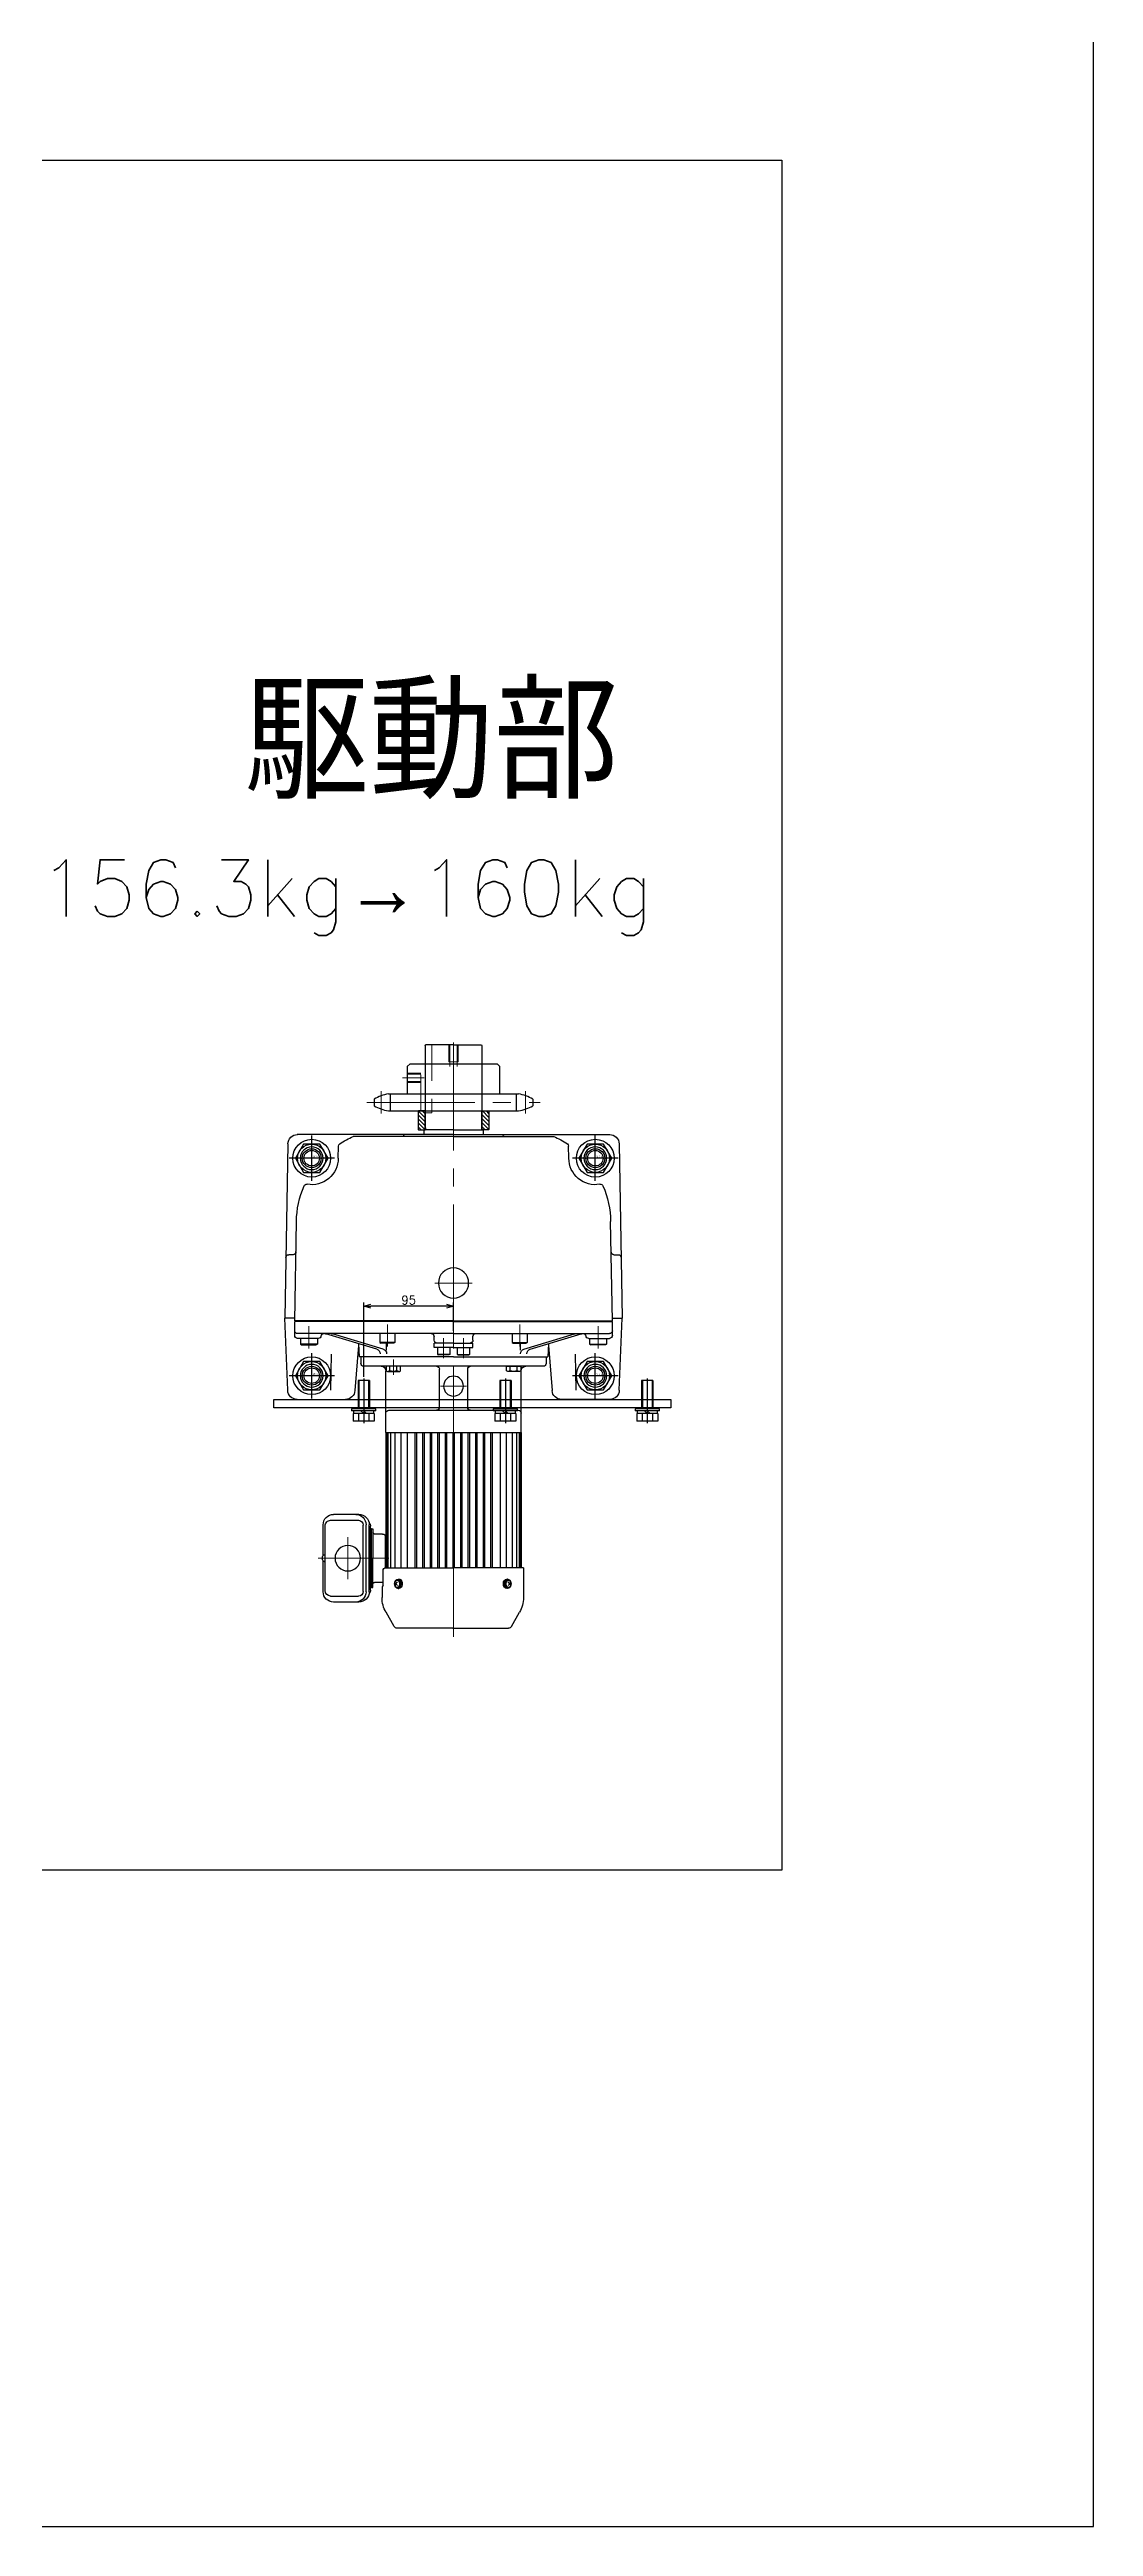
# Model space of a CAD drawing. Header units: millimetres. Extents: x -16130 to 36813, y -8099 to 27484.
# Drawn here: x -2695 to -1591, y 15962 to 18582 of the extents above; entities that cross this region are included whole.
import ezdxf

# ---------------------------------------------------------------- set-up
doc = ezdxf.new("R2010")
doc.units = ezdxf.units.MM
doc.header["$LTSCALE"] = 6
doc.header["$PDMODE"] = 99
doc.header["$PDSIZE"] = 1
doc.linetypes.add('CENTER2', pattern=[28.575, 19.05, -3.175, 3.175, -3.175])
doc.linetypes.add('HIDDEN', pattern=[9.525, 6.35, -3.175])
for name, color, linetype, lineweight in [('04_HIDDEN', 2, 'HIDDEN', 13), ('05_CENTER', 4, 'CENTER2', 13), ('08_DIM', 3, 'Continuous', 13)]:
    doc.layers.add(name, color=color, linetype=linetype, lineweight=lineweight)
doc.layers.add('10_DRAFT', color=8, linetype='Continuous', lineweight=0, plot=False)
doc.styles.add('KANJI0', font='txt.shx', dxfattribs={"width": 0.9, "height": 30, "bigfont": 'bigfont'})
doc.styles.add('KSS_TXT', font='txt.shx', dxfattribs={"bigfont": 'extfont2.shx'})
doc.styles.add('KSS_TXT_L', font='txt.shx', dxfattribs={"height": 3, "bigfont": 'extfont2.shx'})
doc.dimstyles.new('KSS_DIM', dxfattribs={"dimtxt": 3, "dimasz": 2.5, "dimexe": 1.25, "dimexo": 0.625, "dimtad": 1, "dimdsep": 46, "dimtxsty": 'KSS_TXT', "dimblk": 'OPEN30', "dimcen": 0, "dimazin": 2, "dimtfac": 0.75, "dimtmove": 0, "dimatfit": 3, "dimldrblk": 'OPEN30', "dimfxl": 1, "dimtolj": 1, "dimarcsym": 0})

# ---------------------------------------------------------------- blocks, each defined once
blk = doc.blocks.new('A$C4DB811AD_1_1_1')
at = {"color": 0}
blk.add_lwpolyline([(-410, 0), (10, 0), (10, -9), (-410, -9)], close=True, dxfattribs=at)
at = {"layer": '05_CENTER'}
for p, q in [((-315, 4.9), (-315, -14.4)), ((-165, 4.9), (-165, -14.4)), ((-15, 4.9), (-15, -14.4))]:
    blk.add_line(p, q, dxfattribs=at)
blk = doc.blocks.new('A$C1819430B_1_1_1')
at = {"color": 0}
for p, q in [((-13, 2), (13, 2)), ((-13, 2), (-13, 0)), ((-13, 0), (13, 0)), ((-11, 13), (11, 13)), ((-11, 5), (-11, 13)), ((-11, 5), (11, 5)), ((-10.8, 5), (-10.8, 2)), ((-5.5, 5), (-5.5, 13)), ((0, 2), (-3, 5)), ((0, 5), (3, 2)), ((5.5, 5), (5.5, 13)), ((10.8, 2), (10.8, 5)), ((11, 5), (11, 13)), ((13, 0), (13, 2))]:
    blk.add_line(p, q, dxfattribs=at)
at = {"color": 0, "linetype": 'HIDDEN'}
for p, q in [((-6, -30), (-6, 0)), ((-5.1, -30), (-5.1, 0)), ((5.1, -30), (5.1, 0)), ((6, -30), (6, 0)), ((-6, -30), (6, -30))]:
    blk.add_line(p, q, dxfattribs=at)
at = {"color": 0, "linetype": 'CENTER2'}
blk.add_line((0, -32.1), (0, 15.3), dxfattribs=at)
at = {"layer": '10_DRAFT', "style": 'KSS_TXT_L'}
blk.add_text('BT-M12x35L,SW,PW', height=0.3, dxfattribs=at).set_placement((6.1, 12.7))
blk = doc.blocks.new('A$C0BC17FE9_1_1_1')
h = blk.add_hatch()
h.set_pattern_fill('_USER', color=3, scale=3, angle=45, pattern_type=0)
h.set_pattern_definition([(45, (4154.5145, -13863.4928), (-2.12132034, 2.12132034), [])])
h.paths.add_polyline_path([(20, 30.1), (20, 37), (19.5, 37.5), (0.5, 37.5), (0, 37), (0, 30.1)])
h.paths.add_polyline_path([(19.5, -37.5), (20, -37), (20, -30.1), (0, -30.1), (0, -37), (0.5, -37.5)])
at = {"color": 0}
for points in [[(0, 30.1), (20, 30.1), (20, 37), (19.5, 37.5), (0.5, 37.5), (0, 37)], [(0, -30.1), (20, -30.1), (20, -37), (19.5, -37.5), (0.5, -37.5), (0, -37)]]:
    blk.add_lwpolyline(points, close=True, dxfattribs=at)
at = {"layer": '10_DRAFT'}
blk.add_line((0, 0), (20, 0), dxfattribs=at)
blk = doc.blocks.new('20b_1_2_1')
at = {"color": 0, "linetype": 'CENTER2'}
for p, q in [((24, 0), (-24, 0)), ((0, -24), (0, 24))]:
    blk.add_line(p, q, dxfattribs=at)
at = {"color": 0}
for p, q in [((-8.7, 15), (-17.3, 0)), ((-17.3, 0), (-8.7, -15)), ((8.7, 15), (-8.7, 15)), ((17.3, 0), (8.7, 15)), ((8.7, -15), (17.3, 0)), ((-8.7, -15), (8.7, -15))]:
    blk.add_line(p, q, dxfattribs=at)
for radius in [20, 15, 10, 8.2]:
    blk.add_circle((0, 0), radius, dxfattribs=at)
at = {"layer": '10_DRAFT', "style": 'KANJI0', "width": 0.82}
blk.add_text('Ｍ２０', height=2.14, dxfattribs=at).set_placement((0.9, 0.3))
blk = doc.blocks.new('RS120-1B18Ta_1_1_1')
at = {"color": 0}
for p, q in [((12.6, 84), (5.4, 84)), ((0, 68.9), (0, -68.9)), ((0, 66.8), (18, 66.8)), ((18, 68.9), (18, -68.9)), ((47, 49), (18, 49)), ((50, 46), (47, 49)), ((50, 46), (50, -46)), ((18, -49), (47, -49)), ((47, -49), (50, -46)), ((0, -66.8), (18, -66.8)), ((12.6, -84), (5.4, -84))]:
    blk.add_line(p, q, dxfattribs=at)
for centre, start, end in [((50.8, 59.3), 151.4248, 169.3003), ((-32.8, 59.3), 10.6997, 28.5752), ((50.8, -59.2), 190.6997, 208.5752), ((-32.8, -59.2), 331.4248, 349.3003)]:
    blk.add_arc(centre, 51.7, start, end, dxfattribs=at)
at = {"layer": '04_HIDDEN', "color": 0}
for p, q in [((0, 34.4), (50, 34.4)), ((0, 30), (50, 30)), ((30, 49), (30, 34.4)), ((31, 49), (31, 34.4)), ((39, 49), (39, 34.4)), ((40, 49), (40, 34.4)), ((0, -30), (50, -30))]:
    blk.add_line(p, q, dxfattribs=at)
at = {"layer": '05_CENTER', "color": 0}
for p, q in [((9, 91.6), (9, -91.6)), ((-2.8, 76.4), (20.8, 76.4)), ((35, 30.9), (35, 53.9)), ((-2.8, -76.3), (20.8, -76.3))]:
    blk.add_line(p, q, dxfattribs=at)
at = {"layer": '10_DRAFT'}
blk.add_line((0, 0), (50, 0), dxfattribs=at)
blk = doc.blocks.new('GM-DP 0.75kW 1／1200b_1_1_1')
at = {"color": 0}
for p, q in [((-255, 315.4), (-255, 264.2)), ((-245.4, 325.4), (-169, 328.4)), ((-190.5, 293), (-190.5, 315)), ((-187.5, 318), (-172.5, 318)), ((-185.5, 150), (-185.5, 315)), ((-172.5, 150), (-172.5, 318)), ((-172, 150), (-172, 318)), ((-172, 318), (-67, 316.2)), ((15.2, 325.2), (-169, 328.4)), ((-169, 317.9), (-169, 328.4)), ((-102, 319.7), (-102, 324.3)), ((25, 150), (25, 315.2)), ((-196.8, 312), (-197.5, 310.8)), ((-197.5, 310.8), (-197.5, 295.2)), ((-196.8, 294), (-197.5, 295.2)), ((-190.5, 312), (-196.8, 312)), ((-196.8, 294), (-196.8, 312)), ((-190.5, 294), (-196.8, 294)), ((-245.2, 279.6), (-207.2, 278.9)), ((-201.9, 231.2), (-185.7, 284.9)), ((-201.9, 224.3), (-185.7, 278)), ((0, 272), (12.8, 271.8)), ((0, 272), (1.4, 272)), ((-198.1, 250.5), (-245.8, 254.3)), ((-220, 245), (-220, 55)), ((-210, 248), (-217, 248)), ((-196.1, 250.6), (-210, 249.9)), ((-210, 150), (-210, 249.9)), ((23, 150), (23, 256)), ((-495.1, 211.3), (-480.1, 219.9)), ((-433, 224.1), (-464.7, 224.1)), ((-450, 209.5), (-451.9, 210.7)), ((-450, 209.5), (-448.1, 210.7)), ((-433, 224.1), (-433, 149.2)), ((-290, 221.5), (-433, 221.5)), ((-290, 221), (-433, 221)), ((-290, 219.5), (-433, 219.5)), ((-290, 216.5), (-433, 216.5)), ((-290, 212), (-433, 212)), ((-290, 221.5), (-225, 221.5)), ((-290, 78.5), (-290, 221.5)), ((-266.5, 150), (-266.5, 218.5)), ((-224.8, 221.1), (-225.5, 219.9)), ((-225.5, 219.9), (-225.5, 207.3)), ((-220, 221.1), (-224.8, 221.1)), ((-224.8, 217.4), (-220, 217.4)), ((-224.8, 209.9), (-220, 209.9)), ((-220, 206.1), (-220, 221.1)), ((-203, 220.8), (-195.5, 220.8)), ((-194.9, 228), (-195.5, 227)), ((-195.5, 213), (-195.5, 227)), ((-194.9, 212), (-195.5, 213)), ((-185.5, 228), (-194.9, 228)), ((-194.9, 212), (-194.9, 228)), ((-185.5, 212), (-194.9, 212)), ((-185.5, 212), (-185.5, 228)), ((-497, 149.2), (-497, 208)), ((-455, 207.1), (-455, 206.3)), ((-454.5, 207.7), (-454.5, 207.1)), ((-450, 209.5), (-452, 207.9)), ((-450, 209.5), (-448, 207.9)), ((-445.5, 207.7), (-445.5, 207.1)), ((-445, 207.1), (-445, 206.3)), ((-290, 205.6), (-433, 205.6)), ((-290, 199.2), (-433, 199.2)), ((-290, 190.8), (-433, 190.8)), ((-290, 189.2), (-433, 189.2)), ((-225.5, 207.3), (-224.8, 206.1)), ((-224.8, 206.1), (-220, 206.1)), ((24, 202.5), (25, 202.5)), ((-290, 182.8), (-433, 182.8)), ((-290, 181.2), (-433, 181.2)), ((-290, 174.8), (-433, 174.8)), ((-290, 173.2), (-433, 173.2)), ((-290, 166.8), (-433, 166.8)), ((-290, 165.2), (-433, 165.2)), ((-290, 158.7), (-433, 158.7)), ((-290, 157.3), (-433, 157.3)), ((-263.5, 165), (-223, 165)), ((-207.5, 167), (-208, 166.1)), ((-208, 154.9), (-208, 166.1)), ((-207.5, 154), (-207.5, 167)), ((-200, 167), (-207.5, 167)), ((-200, 150), (-200, 170.5)), ((-200, 170.5), (-195.5, 170.5)), ((-195.5, 150), (-195.5, 170.5)), ((-192.5, 170.5), (-188.5, 170.5)), ((29.2, 181.5), (25, 181.5)), ((30, 180.7), (29.2, 181.5)), ((30, 150), (30, 180.7)), ((32, 179.8), (30.8, 179.8)), ((32.6, 180), (32, 179.8)), ((119.2, 180), (32.6, 180)), ((120, 150), (120, 179.2)), ((-497, 149.2), (-497, 90.5)), ((-290, 150.7), (-433, 150.7)), ((-290, 149.3), (-433, 149.3)), ((-433, 78.5), (-433, 149.2)), ((-290, 142.7), (-433, 142.7)), ((-290, 141.3), (-433, 141.3)), ((-290, 134.8), (-433, 134.8)), ((-290, 133.2), (-433, 133.2)), ((-266.5, 81.5), (-266.5, 150)), ((-263.5, 135), (-223, 135)), ((-210, 150), (-210, 50.1)), ((-207.5, 154), (-208, 154.9)), ((-207.5, 146), (-208, 145.1)), ((-208, 145.1), (-208, 133.9)), ((-207.5, 133), (-208, 133.9)), ((-200, 154), (-207.5, 154)), ((-207.5, 146), (-207.5, 133)), ((-200, 146), (-207.5, 146)), ((-200, 133), (-207.5, 133)), ((-200, 150), (-200, 129.5)), ((-195.5, 150), (-195.5, 129.5)), ((-185.5, 150), (-185.5, -15)), ((-172.5, 150), (-172.5, -18)), ((-172, 150), (-172, -18)), ((23, 150), (23, 44)), ((25, 150), (25, -15.3)), ((30, 150), (30, 119.3)), ((120, 150), (120, 120.8)), ((-290, 126.8), (-433, 126.8)), ((-290, 125.2), (-433, 125.2)), ((-290, 118.8), (-433, 118.8)), ((-290, 117.2), (-433, 117.2)), ((-290, 110.8), (-433, 110.8)), ((-290, 109.2), (-433, 109.2)), ((-200, 129.5), (-195.5, 129.5)), ((-192.5, 129.5), (-188.5, 129.5)), ((29.2, 118.5), (25, 118.5)), ((30, 119.3), (29.2, 118.5)), ((32, 120.2), (30.8, 120.2)), ((32.6, 120), (32, 120.2)), ((119.2, 120), (32.6, 120)), ((-495.1, 87.2), (-480.1, 78.6)), ((-455, 91.4), (-455, 92.2)), ((-454.5, 90.8), (-454.5, 91.4)), ((-450, 89), (-452, 90.6)), ((-450, 89), (-451.9, 87.8)), ((-450, 89), (-448, 90.6)), ((-450, 89), (-448.1, 87.8)), ((-445.5, 90.8), (-445.5, 91.4)), ((-445, 91.4), (-445, 92.2)), ((-290, 100.8), (-433, 100.8)), ((-290, 94.4), (-433, 94.4)), ((-290, 88), (-433, 88)), ((-290, 83.5), (-433, 83.5)), ((-290, 80.5), (-433, 80.5)), ((-399, 79.2), (-433, 79.2)), ((-399, 79.2), (-399, 78.2)), ((-290, 79), (-399, 79)), ((-225.5, 92.7), (-224.8, 93.9)), ((-225.5, 80.1), (-225.5, 92.7)), ((-224.8, 78.9), (-225.5, 80.1)), ((-224.8, 82.6), (-220, 82.6)), ((-220, 78.9), (-224.8, 78.9)), ((-224.8, 93.9), (-220, 93.9)), ((-224.8, 90.1), (-220, 90.1)), ((-220, 93.9), (-220, 78.9)), ((-203, 79.2), (-195.5, 79.2)), ((-194.9, 88), (-195.5, 87)), ((-195.5, 87), (-195.5, 73)), ((-185.5, 88), (-194.9, 88)), ((-194.9, 88), (-194.9, 72)), ((-185.5, 88), (-185.5, 72)), ((24, 97.5), (25, 97.5)), ((-453, 74.4), (-464.7, 74.4)), ((-458.4, 60.9), (-387.6, 60.9)), ((-458.4, 57.5), (-387.6, 57.5)), ((-458.1, 54.6), (-387.9, 54.6)), ((-456.8, 62.2), (-389.2, 62.2)), ((-454, 64.8), (-423, 64.8)), ((-454, 63.2), (-454, 64.8)), ((-454, 63.2), (-454, 62.2)), ((-454, 63.2), (-392, 63.2)), ((-423, 63.2), (-454, 63.2)), ((-453, 74.4), (-453, 74.5)), ((-452, 75.5), (-436, 75.5)), ((-448.6, 75), (-448.6, 66.4)), ((-433, 78.2), (-399, 78.2)), ((-392, 64.8), (-423, 64.8)), ((-423, 63.2), (-392, 63.2)), ((-290, 78.5), (-399, 78.5)), ((-397.4, 75), (-397.4, 66.4)), ((-392, 63.2), (-392, 64.8)), ((-392, 63.2), (-392, 62.2)), ((-290, 78.5), (-225, 78.5)), ((-201.9, 75.7), (-185.7, 22)), ((-201.9, 68.8), (-185.7, 15.1)), ((-194.9, 72), (-195.5, 73)), ((-185.5, 72), (-194.9, 72)), ((-469.4, 49.9), (-469.4, 23.1)), ((-463.1, 20), (-463.1, 49.6)), ((-382.9, 20), (-382.9, 49.6)), ((-376.6, 49.9), (-376.6, 23.1)), ((-255, -15.8), (-255, 35.8)), ((-198.1, 49.5), (-245.8, 45.7)), ((-210, 52), (-217, 52)), ((-196.1, 49.4), (-210, 50.1)), ((0, 28), (12.8, 28.2)), ((0, 28), (1.4, 28)), ((-458.4, 12.1), (-426.1, 12.1)), ((-457.2, 14.2), (-388.7, 14.2)), ((-426.5, 13.1), (-426.5, 13.4)), ((-419.9, 12.1), (-387.6, 12.1)), ((-419.5, 13.1), (-419.5, 13.4)), ((-245.2, 20.4), (-207.2, 21.1)), ((-196.8, 6), (-197.5, 4.8)), ((-197.5, -10.8), (-197.5, 4.8)), ((-196.8, 6), (-196.8, -12)), ((-190.5, 6), (-196.8, 6)), ((-190.5, 7), (-190.5, -15)), ((-245.4, -25.4), (-169, -28.4)), ((-196.8, -12), (-197.5, -10.8)), ((-190.5, -12), (-196.8, -12)), ((-187.5, -18), (-172.5, -18)), ((-172, -18), (-67, -16.2)), ((-169, -17.9), (-169, -28.4)), ((15.2, -25.2), (-169, -28.4)), ((-102, -19.7), (-102, -24.3))]:
    blk.add_line(p, q, dxfattribs=at)
for centre, radius in [((-230, 300), 12), ((0, 300), 12), ((-241, 150), 10.5), ((-132, 150), 16), ((-423, 38.2), 13.5), ((-230, 0), 12), ((0, 0), 12)]:
    blk.add_circle(centre, radius, dxfattribs=at)
for centre, radius, start, end in [((-245, 315.4), 10, 92.2549, 180), ((-187.5, 315), 3, 90, 180), ((-182.5, 315), 3, 90, 180), ((-105, 324.3), 3, 0, 89), ((-99, 319.7), 3, 180, 269), ((-68.7, 216.2), 100, 66.8024, 89), ((15, 315.2), 10, 0, 89), ((-187.5, 293), 3, 180, 260.4059), ((-188.5, 287.1), 3, 0, 80.4059), ((-30.5, 305.3), 3, 350.0806, 66.8024), ((0, 300), 28, 170.0806, 270), ((-245, 264.2), 10, 180, 265.4958), ((-190.5, 286.3), 5, 343.1917, 0), ((-190.5, 279.4), 5, 343.1917, 0), ((12.8, 268.8), 3, 32.8342, 89), ((-68.7, 216.2), 100, 23.4436, 32.8342), ((-217, 245), 3, 90, 180), ((-493.2, 208), 3.8, 120, 180), ((-464.7, 193.2), 30.8, 90, 120), ((-269.5, 218.5), 3, 0, 90), ((-222.8, 219.3), 2.72, 180.0003, 223.6002), ((-215.7, 213.6), 9.75, 157.3804, 202.6201), ((-222.8, 208), 2.72, 136.4003, 180.0003), ((-225, 226.5), 5, 270, 0), ((-206.7, 232.6), 5, 270, 343.1917), ((-206.7, 225.8), 5, 270, 343.1917), ((24, 203.5), 1, 180, 270), ((-263.5, 168), 3, 180, 270), ((-223, 168), 3, 270, 0), ((-192.5, 167.5), 3, 90, 180), ((-188.5, 173.5), 3, 270, 0), ((30.8, 180.7), 0.8, 180, 270), ((119.2, 179.2), 0.8, 0, 90), ((-263.5, 132), 3, 90, 180), ((-223, 132), 3, 0, 90), ((-192.5, 132.5), 3, 180, 270), ((-188.5, 126.5), 3, 0, 90), ((30.8, 119.3), 0.8, 90, 180), ((119.2, 120.8), 0.8, 270, 0), ((-493.2, 90.5), 3.8, 180, 240), ((-269.5, 81.5), 3, 270, 0), ((-222.8, 92), 2.72, 179.9997, 223.5997), ((-215.7, 86.4), 9.75, 157.3799, 202.6196), ((-222.8, 80.7), 2.72, 136.3998, 179.9997), ((-206.7, 74.2), 5, 16.8083, 90), ((24, 96.5), 1, 90, 180), ((-464.7, 105.2), 30.8, 240, 270), ((-458.4, 49.9), 11, 90, 180), ((-458.4, 46.5), 11, 90, 180), ((-458.1, 49.6), 5, 90, 180), ((-456.8, 57.2), 5, 90, 135.074), ((-452, 74.5), 1, 90, 180), ((-450.2, 66.4), 1.6, 270, 0), ((-445.4, 75), 3.2, 171.3332, 180), ((-436, 78.5), 3, 270, 0), ((-400.6, 75), 3.2, 0, 90), ((-395.8, 66.4), 1.6, 180, 270), ((-389.2, 57.2), 5, 44.926, 90), ((-387.9, 49.6), 5, 0, 90), ((-387.6, 49.9), 11, 0, 90), ((-387.6, 46.5), 11, 0, 90), ((-225, 73.5), 5, 0, 90), ((-217, 55), 3, 180, 270), ((-206.7, 67.4), 5, 16.8083, 90), ((-245, 35.8), 10, 94.5042, 180), ((0, 0), 28, 90, 189.9194), ((12.8, 31.2), 3, 271, 327.1658), ((-68.7, 83.8), 100, 327.1658, 336.5564), ((-458.4, 23.1), 11, 180, 270), ((-457.2, 20), 5.8, 180, 270), ((-425, 13.4), 1.5, 147.769, 180), ((-425.2, 13.1), 1.3, 180, 253.3985), ((-423, 20.4), 9, 253.3985, 286.6015), ((-420.8, 13.1), 1.3, 286.6015, 0), ((-421, 13.4), 1.5, 0, 32.231), ((-388.7, 20), 5.8, 270, 0), ((-387.6, 23.1), 11, 270, 0), ((-187.5, 7), 3, 99.5941, 180), ((-188.5, 12.9), 3, 279.5941, 0), ((-190.5, 20.6), 5, 0, 16.8083), ((-190.5, 13.7), 5, 0, 16.8083), ((-245, -15.4), 10, 180, 267.7451), ((-187.5, -15), 3, 180, 270), ((-182.5, -15), 3, 180, 270), ((-105, -24.3), 3, 271, 0), ((-99, -19.7), 3, 91, 180), ((-68.7, 83.8), 100, 271, 293.1976), ((-30.5, -5.3), 3, 293.1976, 9.9194), ((15, -15.2), 10, 271, 0)]:
    blk.add_arc(centre, radius, start, end, dxfattribs=at)
for centre, major_axis, start_param, end_param in [((-450, 207.7), (4.5, 0), 2.158707, 7.266071), ((-450, 207.1), (5, 0), 2.402321, 3.141593), ((-450, 206.3), (5, 0), 3.141593, 6.283185), ((-450, 207.1), (4.5, 0), 3.141593, 6.283185), ((-450, 207.1), (5, 0), 0, 0.739272), ((-450, 92.2), (5, 0), 0, 3.141593), ((-450, 91.4), (5, 0), 3.141593, 3.880864), ((-450, 90.8), (4.5, 0), 5.300299, 10.407664), ((-450, 91.4), (4.5, 0), 0, 3.141593), ((-450, 91.4), (5, 0), 5.543913, 6.283185)]:
    blk.add_ellipse(centre, major_axis=major_axis, ratio=0.707107, start_param=start_param, end_param=end_param, dxfattribs=at)
for centre in [(-450, 208.2), (-450, 90.3)]:
    blk.add_ellipse(centre, major_axis=(3.5, 0), ratio=0.860398, dxfattribs=at)
at = {"layer": '04_HIDDEN', "color": 0}
for p, q in [((120, 154), (97, 154)), ((120, 146), (97, 146)), ((102, 145), (102, 155)), ((120, 155), (102, 155)), ((120, 145), (102, 145)), ((120, 127), (48, 127)), ((48, 127), (48, 120))]:
    blk.add_line(p, q, dxfattribs=at)
at = {"layer": '05_CENTER', "color": 0}
for p, q in [((-230, 319.8), (-230, 280.2)), ((0, 319.8), (0, 280.2)), ((-210.2, 300), (-249.8, 300)), ((-201.1, 303), (-177.7, 303)), ((19.8, 300), (-19.8, 300)), ((-199.1, 220), (-175.7, 220)), ((-241, 136.3), (-241, 163.7)), ((-211.6, 160.5), (-190.2, 160.5)), ((-132, 130.1), (-132, 169.9)), ((-506.1, 150), (137, 150)), ((-211.6, 139.5), (-190.2, 139.5)), ((-423, 81.6), (-423, 7)), ((-229.1, 86.4), (-212.9, 86.4)), ((-199.1, 80), (-175.7, 80)), ((-445.1, 38.2), (-400.9, 38.2)), ((-210.2, 0), (-249.8, 0)), ((-230, 19.8), (-230, -19.8)), ((19.8, 0), (-19.8, 0)), ((0, 19.8), (0, -19.8)), ((-201.1, -3), (-177.7, -3))]:
    blk.add_line(p, q, dxfattribs=at)
blk = doc.blocks.new('_Open30')
at = {"color": 0, "linetype": 'ByBlock', "lineweight": -2}
for p, q in [((-1, 0.27), (0, 0)), ((0, 0), (-1, -0.27)), ((0, 0), (-1, 0))]:
    blk.add_line(p, q, dxfattribs=at)
blk = doc.blocks.new('*D1935')
at = {"layer": '08_DIM', "color": 0, "lineweight": -2, "transparency": 16777216}
for p, q in [((-2362.7, 17178.3), (-2362.7, 17256.6)), ((-2275.2, 17252.9), (-2355.2, 17252.9)), ((-2267.7, 17226.7), (-2267.7, 17256.6))]:
    blk.add_line(p, q, dxfattribs=at)
at = {"layer": 'Defpoints', "color": 0, "transparency": 16777216}
for p in [(-2362.7, 17252.9), (-2267.7, 17224.8), (-2362.7, 17176.4)]:
    blk.add_point(p, dxfattribs=at)
at = {"layer": '08_DIM', "color": 0, "lineweight": -2, "transparency": 16777216, "xscale": 7.5, "yscale": 7.5, "zscale": 7.5, "rotation": 180}
blk.add_blockref('_Open30', (-2362.7, 17252.9), dxfattribs=at)
at = {"layer": '08_DIM', "color": 0, "lineweight": -2, "transparency": 16777216, "xscale": 7.5, "yscale": 7.5, "zscale": 7.5}
blk.add_blockref('_Open30', (-2267.7, 17252.9), dxfattribs=at)
at = {"layer": '08_DIM', "color": 0, "transparency": 16777216, "insert": (-2315.2, 17259.3), "char_height": 9, "attachment_point": 5, "style": 'KSS_TXT'}
blk.add_mtext('\\A1;95', dxfattribs=at)

msp = doc.modelspace()

# ---------------------------------------------------------------- linework, layer by layer
at = {"color": 2}
for points in [[(-10784.35796, 15962.3952), (-1590.80397, 15962.3952), (-1590.80397, 19526.87304), (-10784.35796, 19526.87304)], [(-3926.63238, 18464.9554), (-1920.32679, 18464.9554), (-1920.32679, 16656.42144), (-3926.63238, 16656.42144)]]:
    msp.add_lwpolyline(points, close=True, dxfattribs=at)

# ---------------------------------------------------------------- block references
at = {"color": 4, "xscale": -1, "rotation": 270}
msp.add_blockref('GM-DP 0.75kW 1／1200b_1_1_1', (-2417.74242, 17409.34122), dxfattribs=at)
at = {"color": 4, "rotation": 90.00000000000001}
msp.add_blockref('RS120-1B18Ta_1_1_1', (-2267.74242, 17459.34121), dxfattribs=at)
for name, p, rotation in [('A$C0BC17FE9_1_1_1', (-2267.74242, 17439.34121), 90), ('A$C1819430B_1_1_1', (-2362.74241, 17144.34121), 180), ('A$C1819430B_1_1_1', (-2212.90351, 17144.34122), 180), ('A$C1819430B_1_1_1', (-2062.74242, 17144.34121), 180)]:
    msp.add_blockref(name, p, dxfattribs=dict(rotation=rotation))
for name, p in [('20b_1_2_1', (-2417.74242, 17409.34122)), ('20b_1_2_1', (-2117.74242, 17409.34122)), ('20b_1_2_1', (-2417.74242, 17179.34122)), ('20b_1_2_1', (-2117.74242, 17179.34122)), ('A$C4DB811AD_1_1_1', (-2047.74242, 17154.34122))]:
    msp.add_blockref(name, p)

# ---------------------------------------------------------------- texts
at = {"layer": '08_DIM', "style": 'KSS_TXT'}
msp.add_text('駆動部', height=120, dxfattribs=at).set_placement((-2489.05188, 17789.71149))
at = {"layer": '08_DIM', "color": 6, "style": 'KSS_TXT'}
msp.add_text('105+3+37.3+1.7+0.3+9=156.3kg→160kg', height=60, dxfattribs=at).set_placement((-3801.31198, 17665.00986))

# ---------------------------------------------------------------- dimensions: what is measured, and where the dimension line sits
at = {"layer": '08_DIM'}
dim = msp.add_linear_dim(base=(-2362.74242, 17252.88475), p1=(-2267.74242, 17224.77587), p2=(-2362.74242, 17176.44971), dimstyle='KSS_DIM', override={"dimscale": 3}, dxfattribs=at)
dim.commit()
dim.dimension.update_dxf_attribs({"geometry": '*D1935', "text_midpoint": (-2315.24242, 17259.266)})

doc.saveas('drawing.dxf')
